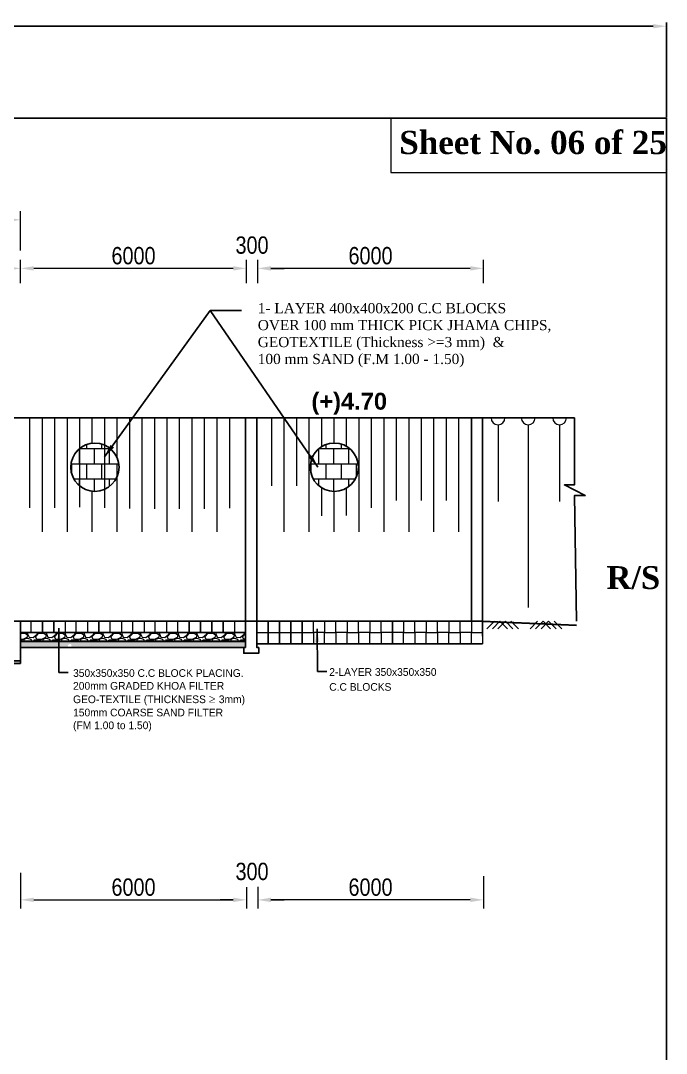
# Model space of a CAD drawing. Extents: x -358915 to 1258323, y -1667244 to -305611.
# Drawn here: x 316134 to 333297, y -1460816 to -1433391 of the extents above; entities that cross this region are included whole.
import ezdxf

# ---------------------------------------------------------------- set-up
doc = ezdxf.new("R2010")
doc.units = 0
doc.header["$LTSCALE"] = 300
doc.header["$MEASUREMENT"] = 0
doc.layers.get('0').update_dxf_attribs({"linetype": 'CONTINUOUS'})
doc.layers.get('DEFPOINTS').update_dxf_attribs({"linetype": 'CONTINUOUS'})
for name, color, linetype in [('BLOCK', 6, 'CONTINUOUS'), ('LINE', 7, 'CONTINUOUS'), ('TEXT', 10, 'CONTINUOUS')]:
    doc.layers.add(name, color=color, linetype=linetype)
for name, color, linetype, lineweight in [('Dim', 7, 'CONTINUOUS', 9), ('Dimension', 8, 'CONTINUOUS', 18), ('HATCH', 252, 'CONTINUOUS', 5), ('line2', 3, 'CONTINUOUS', 30)]:
    doc.layers.add(name, color=color, linetype=linetype, lineweight=lineweight)
doc.styles.add('1-2', font='arial.ttf')
doc.styles.add('Arial', font='arial.ttf')
doc.styles.add('DIM', font='isocp3.shx')
doc.styles.add('dimText', font='ARIALN.TTF')
doc.styles.add('text', font='ARIALN.TTF', dxfattribs={"height": 1.6})
doc.dimstyles.new('3', dxfattribs={"dimtxt": 225, "dimasz": 350, "dimexe": 100, "dimexo": 25, "dimgap": 9, "dimtad": 0, "dimdec": 0, "dimzin": 0, "dimdsep": 46, "dimtxsty": 'Standard', "dimcen": 0, "dimclrd": 5, "dimclre": 6, "dimclrt": 256, "dimadec": 0, "dimazin": 0, "dimtfac": 1, "dimtdec": 0, "dimtofl": 0, "dimtmove": 2, "dimatfit": 3, "dimfxl": 1, "dimtolj": 1, "dimtzin": 0, "dimarcsym": 0})
doc.dimstyles.new('dim_150', dxfattribs={"dimtxt": 300, "dimasz": 300, "dimexe": 300, "dimexo": 100, "dimgap": 100, "dimtad": 1, "dimdec": 0, "dimzin": 0, "dimdsep": 46, "dimtxsty": 'DIM', "dimcen": 150, "dimclrd": 5, "dimclre": 5, "dimclrt": 7, "dimadec": 0, "dimazin": 0, "dimtfac": 1, "dimtdec": 0, "dimtmove": 0, "dimatfit": 3, "dimfxl": 20, "dimtolj": 1, "dimtzin": 0, "dimarcsym": 0})
doc.dimstyles.new('dim_230', dxfattribs={"dimtxt": 460, "dimasz": 460, "dimexe": 230, "dimexo": 100, "dimgap": 100, "dimtad": 1, "dimdec": 0, "dimzin": 0, "dimdsep": 46, "dimtxsty": 'dimText', "dimcen": 0.09, "dimclrd": 256, "dimclre": 256, "dimclrt": 7, "dimadec": 0, "dimazin": 0, "dimtfac": 1, "dimtdec": 0, "dimtofl": 0, "dimtmove": 0, "dimatfit": 3, "dimfxl": 1, "dimtolj": 1, "dimtzin": 0, "dimlwd": -1, "dimlwe": -1, "dimarcsym": 0})

# ---------------------------------------------------------------- blocks, each defined once
blk = doc.blocks.new('*D254')
at = {"layer": 'DEFPOINTS', "color": 0, "ltscale": 500, "transparency": 16777216}
for p in [(316133.7750137541, -1439969.780967613), (314133.7960401704, -1440460.676120378), (316133.7750137541, -1440460.676120378)]:
    blk.add_point(p, dxfattribs=at)
at = {"layer": 'Dim', "ltscale": 500, "transparency": 16777216}
for p, q in [((314133.7960401704, -1440360.676120378), (314133.7960401704, -1439739.780967613)), ((316133.7750137541, -1440360.676120378), (316133.7750137541, -1439739.780967613)), ((314483.7960401704, -1439969.780967613), (315783.7750137541, -1439969.780967613))]:
    blk.add_line(p, q, dxfattribs=at)
for points in [[(314483.7960401704, -1439911.44763428), (314483.7960401704, -1440028.114300946), (314133.7960401704, -1439969.780967613)], [(315783.7750137541, -1439911.44763428), (315783.7750137541, -1440028.114300946), (316133.7750137541, -1439969.780967613)]]:
    blk.add_solid(points, dxfattribs=at)
at = {"layer": 'Dim', "color": 7, "ltscale": 500, "transparency": 16777216, "insert": (315023.6931875558, -1439354.917393261), "char_height": 460, "attachment_point": 5, "style": 'dimText'}
blk.add_mtext('\\A1;1800', dxfattribs=at)
blk = doc.blocks.new('*D255')
at = {"layer": 'DEFPOINTS', "color": 0, "ltscale": 500, "transparency": 16777216}
for p in [(316133.7750137541, -1439969.780967613), (316133.7750137541, -1440460.676120378), (322134.0696720663, -1440460.676120378)]:
    blk.add_point(p, dxfattribs=at)
at = {"layer": 'Dim', "ltscale": 500, "transparency": 16777216}
for p, q in [((316133.7750137541, -1440360.676120378), (316133.7750137541, -1439739.780967613)), ((322134.0696720663, -1440360.676120378), (322134.0696720663, -1439739.780967613)), ((321784.0696720663, -1439969.780967613), (316483.7750137541, -1439969.780967613))]:
    blk.add_line(p, q, dxfattribs=at)
for points in [[(316483.7750137541, -1439911.44763428), (316483.7750137541, -1440028.114300946), (316133.7750137541, -1439969.780967613)], [(321784.0696720663, -1439911.44763428), (321784.0696720663, -1440028.114300946), (322134.0696720663, -1439969.780967613)]]:
    blk.add_solid(points, dxfattribs=at)
at = {"layer": 'Dim', "color": 7, "ltscale": 500, "transparency": 16777216, "insert": (319133.9223429102, -1439634.917393261), "char_height": 460, "attachment_point": 5, "style": 'dimText'}
blk.add_mtext('\\A1;6000', dxfattribs=at)
blk = doc.blocks.new('*D256')
at = {"layer": 'DEFPOINTS', "color": 0, "ltscale": 500, "transparency": 16777216}
for p in [(322434.0696720663, -1439969.780967613), (322134.0696720663, -1440460.676120378), (322434.0696720663, -1440460.676120378)]:
    blk.add_point(p, dxfattribs=at)
at = {"layer": 'Dim', "ltscale": 500, "transparency": 16777216}
for p, q in [((322134.0696720663, -1440360.676120378), (322134.0696720663, -1439739.780967613)), ((322434.0696720663, -1440360.676120378), (322434.0696720663, -1439739.780967613)), ((321784.0696720663, -1439969.780967613), (321434.0696720663, -1439969.780967613)), ((322784.0696720663, -1439969.780967613), (323134.0696720663, -1439969.780967613))]:
    blk.add_line(p, q, dxfattribs=at)
for points in [[(321784.0696720663, -1439911.44763428), (321784.0696720663, -1440028.114300946), (322134.0696720663, -1439969.780967613)], [(322784.0696720663, -1439911.44763428), (322784.0696720663, -1440028.114300946), (322434.0696720663, -1439969.780967613)]]:
    blk.add_solid(points, dxfattribs=at)
at = {"layer": 'Dim', "color": 7, "ltscale": 500, "transparency": 16777216, "insert": (322284.0696720663, -1439354.917393261), "char_height": 460, "attachment_point": 5, "style": 'dimText'}
blk.add_mtext('\\A1;300', dxfattribs=at)
blk = doc.blocks.new('*D257')
at = {"layer": 'DEFPOINTS', "color": 0, "ltscale": 500, "transparency": 16777216}
for p in [(322434.0696720663, -1439969.780967613), (322434.0696720663, -1440460.676120378), (328434.0696720663, -1440460.676120378)]:
    blk.add_point(p, dxfattribs=at)
at = {"layer": 'Dim', "ltscale": 500, "transparency": 16777216}
for p, q in [((322434.0696720663, -1440360.676120378), (322434.0696720663, -1439739.780967613)), ((328434.0696720663, -1440360.676120378), (328434.0696720663, -1439739.780967613)), ((328084.0696720663, -1439969.780967613), (322784.0696720663, -1439969.780967613))]:
    blk.add_line(p, q, dxfattribs=at)
for points in [[(322784.0696720663, -1439911.44763428), (322784.0696720663, -1440028.114300946), (322434.0696720663, -1439969.780967613)], [(328084.0696720663, -1439911.44763428), (328084.0696720663, -1440028.114300946), (328434.0696720663, -1439969.780967613)]]:
    blk.add_solid(points, dxfattribs=at)
at = {"layer": 'Dim', "color": 7, "ltscale": 500, "transparency": 16777216, "insert": (325434.0696720663, -1439634.917393261), "char_height": 460, "attachment_point": 5, "style": 'dimText'}
blk.add_mtext('\\A1;6000', dxfattribs=at)
blk = doc.blocks.new('*D259')
at = {"layer": 'DEFPOINTS', "color": 0, "ltscale": 500, "transparency": 16777216}
for p in [(322133.9178345073, -1456305.832533252), (322433.9178345073, -1456297.714262504), (322133.9178345073, -1456739.589516514)]:
    blk.add_point(p, dxfattribs=at)
at = {"layer": 'Dim', "ltscale": 500, "transparency": 16777216}
for p, q in [((322133.9178345073, -1456405.832533252), (322133.9178345073, -1456969.589516514)), ((322433.9178345073, -1456397.714262504), (322433.9178345073, -1456969.589516514)), ((321783.9178345073, -1456739.589516514), (321433.9178345073, -1456739.589516514)), ((322783.9178345073, -1456739.589516514), (323133.9178345073, -1456739.589516514))]:
    blk.add_line(p, q, dxfattribs=at)
for points in [[(321783.9178345073, -1456681.256183181), (321783.9178345073, -1456797.922849847), (322133.9178345073, -1456739.589516514)], [(322783.9178345073, -1456681.256183181), (322783.9178345073, -1456797.922849847), (322433.9178345073, -1456739.589516514)]]:
    blk.add_solid(points, dxfattribs=at)
at = {"layer": 'Dim', "color": 7, "ltscale": 500, "transparency": 16777216, "insert": (322283.9178345073, -1455987.751153469), "char_height": 460, "attachment_point": 5, "style": 'dimText'}
blk.add_mtext('\\A1;300', dxfattribs=at)
blk = doc.blocks.new('*D260')
at = {"layer": 'DEFPOINTS', "color": 0, "ltscale": 500, "transparency": 16777216}
for p in [(316133.6231761952, -1455923.798978735), (322133.9178345073, -1456343.405583379), (322133.9178345073, -1456739.140733329)]:
    blk.add_point(p, dxfattribs=at)
at = {"layer": 'Dim', "ltscale": 500, "transparency": 16777216}
for p, q in [((316133.6231761952, -1456023.798978735), (316133.6231761952, -1456969.140733329)), ((322133.9178345073, -1456443.405583379), (322133.9178345073, -1456969.140733329)), ((316483.6231761952, -1456739.140733329), (321783.9178345073, -1456739.140733329))]:
    blk.add_line(p, q, dxfattribs=at)
for points in [[(316483.6231761952, -1456680.807399996), (316483.6231761952, -1456797.474066663), (316133.6231761952, -1456739.140733329)], [(321783.9178345073, -1456680.807399996), (321783.9178345073, -1456797.474066663), (322133.9178345073, -1456739.140733329)]]:
    blk.add_solid(points, dxfattribs=at)
at = {"layer": 'Dim', "color": 7, "ltscale": 500, "transparency": 16777216, "insert": (319133.7705053512, -1456404.277158977), "char_height": 460, "attachment_point": 5, "style": 'dimText'}
blk.add_mtext('\\A1;6000', dxfattribs=at)
blk = doc.blocks.new('*D261')
at = {"layer": 'DEFPOINTS', "color": 0, "ltscale": 500, "transparency": 16777216}
for p in [(328434.075467492, -1456010.847468576), (322433.9178345073, -1456343.854366564), (322433.9178345073, -1456739.589516514)]:
    blk.add_point(p, dxfattribs=at)
at = {"layer": 'Dim', "ltscale": 500, "transparency": 16777216}
for p, q in [((328434.075467492, -1456110.847468576), (328434.075467492, -1456969.589516514)), ((322433.9178345073, -1456443.854366564), (322433.9178345073, -1456969.589516514)), ((328084.075467492, -1456739.589516514), (322783.9178345073, -1456739.589516514))]:
    blk.add_line(p, q, dxfattribs=at)
for points in [[(322783.9178345073, -1456681.256183181), (322783.9178345073, -1456797.922849847), (322433.9178345073, -1456739.589516514)], [(328084.075467492, -1456681.256183181), (328084.075467492, -1456797.922849847), (328434.075467492, -1456739.589516514)]]:
    blk.add_solid(points, dxfattribs=at)
at = {"layer": 'Dim', "color": 7, "ltscale": 500, "transparency": 16777216, "insert": (325433.9966509996, -1456404.725942162), "char_height": 460, "attachment_point": 5, "style": 'dimText'}
blk.add_mtext('\\A1;6000', dxfattribs=at)
blk = doc.blocks.new('*D273')
at = {"layer": 'DEFPOINTS', "color": 0, "ltscale": 500, "transparency": 16777216}
for p in [(316133.7750137541, -1438681.078800275), (273743.7685531024, -1439594.443927631), (316133.7750137541, -1439594.443927631)]:
    blk.add_point(p, dxfattribs=at)
at = {"layer": 'Dim', "ltscale": 500, "transparency": 16777216}
for p, q in [((273743.7685531024, -1439494.443927631), (273743.7685531024, -1438451.078800275)), ((316133.7750137541, -1439494.443927631), (316133.7750137541, -1438451.078800275)), ((274093.7685531024, -1438681.078800275), (315783.7750137541, -1438681.078800275))]:
    blk.add_line(p, q, dxfattribs=at)
for points in [[(274093.7685531024, -1438622.745466942), (274093.7685531024, -1438739.412133609), (273743.7685531024, -1438681.078800275)], [(315783.7750137541, -1438622.745466942), (315783.7750137541, -1438739.412133609), (316133.7750137541, -1438681.078800275)]]:
    blk.add_solid(points, dxfattribs=at)
at = {"layer": 'Dim', "color": 7, "ltscale": 500, "transparency": 16777216, "insert": (294067.1205593147, -1438250.873462711), "char_height": 460, "attachment_point": 5, "style": 'dimText'}
blk.add_mtext('\\A1;{\\fArial|b1|i0|c0|p34;41090}', dxfattribs=at)
blk = doc.blocks.new('*D1497')
at = {"layer": 'DEFPOINTS', "color": 0, "ltscale": 0.5, "transparency": 16777216}
for p in [(333296.8057632867, -1433538.912711226), (258182.0201712867, -1435984.397503378), (333296.8057632867, -1435984.397503378)]:
    blk.add_point(p, dxfattribs=at)
at = {"layer": 'LINE', "color": 6, "lineweight": -2, "ltscale": 0.5, "transparency": 16777216}
for p, q in [((258182.0201712867, -1435959.397503378), (258182.0201712867, -1433438.912711226)), ((333296.8057632867, -1435959.397503378), (333296.8057632867, -1433438.912711226))]:
    blk.add_line(p, q, dxfattribs=at)
at = {"layer": 'LINE', "color": 5, "lineweight": -2, "ltscale": 0.5, "transparency": 16777216}
for p, q in [((258532.0201712867, -1433538.912711226), (295280.4129672867, -1433538.912711226)), ((332946.8057632867, -1433538.912711226), (296198.4129672867, -1433538.912711226))]:
    blk.add_line(p, q, dxfattribs=at)
at = {"layer": 'LINE', "color": 5, "ltscale": 0.5, "transparency": 16777216}
for points in [[(258532.0201712867, -1433480.579377893), (258532.0201712867, -1433597.246044559), (258182.0201712867, -1433538.912711226)], [(332946.8057632867, -1433480.579377893), (332946.8057632867, -1433597.246044559), (333296.8057632867, -1433538.912711226)]]:
    blk.add_solid(points, dxfattribs=at)
at = {"layer": 'LINE', "ltscale": 0.5, "transparency": 16777216, "insert": (295739.4129672867, -1433538.912711226), "char_height": 225, "attachment_point": 5}
blk.add_mtext('\\A1;75115', dxfattribs=at)

msp = doc.modelspace()

# ---------------------------------------------------------------- hatches: boundary and pattern name
at = {"layer": 'Dim'}
h = msp.add_hatch(dxfattribs=at)
h.set_pattern_fill('AR-B88', color=8, scale=50)
h.set_pattern_definition([(0, (162694.9278740403, -1467957.066607821), (0, 400), []), (90, (162694.9278740403, -1467957.066607821), (-200, 400), [400, -400])])
h.paths.add_polyline_path([(318749.0804822207, -1445250.060809338, 1), (317466.9511448364, -1445250.060809338, 1)])
h = msp.add_hatch(dxfattribs=at)
h.set_pattern_fill('AR-B88', color=8, scale=50)
h.set_pattern_definition([(0, (169057.836097463, -1467957.066607821), (0, 400), []), (90, (169057.836097463, -1467957.066607821), (-200, 400), [400, -400])])
h.paths.add_polyline_path([(325111.988705643, -1445250.060809338, 1), (323829.8593682591, -1445250.060809338, 1)])
h = msp.add_hatch(dxfattribs=at)
h.set_pattern_fill('AR-CONC', color=8, scale=20)
h.set_pattern_definition([(49.99999999999999, (-54666.7819769471, -1593038.454222405), (143.4520365201507, -12.55042699651902), [15, -165]), (355, (-54666.7819769471, -1593038.454222405), (-27.7502667226, 150.4384267400024), [12, -132]), (100.45144446, (-54654.82764074719, -1593039.500091205), (115.7017693454224, 137.8879981937259), [12.74803839999998, -140.2284223999997]), (46.18420000000002, (-54666.7819769471, -1592998.454222405), (213.4482661343145, -33.10385615861531), [22.49999999999994, -247.4999999999995]), (96.63563548999994, (-54648.99462794745, -1593001.212883805), (186.9323891348457, 194.8237201549101), [19.1220684, -210.3427519999999]), (351.1841639899999, (-54666.7819769471, -1592998.454222405), (186.9323890109546, 194.823720053998), [18, -198.0000002]), (21, (-54646.7819769471, -1593008.454222405), (119.3814104236923, -80.52377813306776), [15, -165]), (326.0000000000001, (-54646.7819769471, -1593008.454222405), (48.66306638431634, 145.0300090093706), [12, -132]), (71.45144474, (-54636.83352614706, -1593015.164537205), (168.0444753459942, 64.50623056127077), [12.748038, -140.2284224]), (37.50000000000001, (-54666.7819769471, -1593038.454222405), (2.431971063458134, 66.5787707662623), [0, -130.4, 0, -134, 0, -132.5]), (7.499999999999999, (-54666.7819769471, -1593038.454222405), (52.61390748842972, 78.88234237647205), [0, -76.39999999999999, 0, -127.4, 0, -50.5]), (327.5, (-54711.38197694719, -1593038.454222405), (106.7644872344818, -4.510974346875951), [0, -50, 0, -156, 0, -207]), (317.5, (-54731.38197694719, -1593038.454222405), (116.6372338684772, 20.02099646646354), [0, -65, 0, -103.6, 0, -147])])
h.paths.add_polyline_path([(316134.2695143763, -1450391.268950085), (315644.0865235473, -1450391.046498334), (315644.0860155649, -1450466.046500704), (316134.3137962366, -1450466.268950138)])
h.paths.add_polyline_path([(274234.049089605, -1450451.459289255), (273744.043893137, -1450451.459267621), (273744.0492118453, -1450526.459267621), (274234.0491416152, -1450526.459267621)])
h.paths.add_polyline_path([(297263.6321016829, -1449190.688400441), (291063.7685531047, -1449190.688400442), (289413.7685531047, -1449190.534894345), (288566.1988779376, -1449190.534894345), (286682.778833257, -1449818.271356977), (285865.4362847176, -1450090.688400444), (275244.0489497148, -1450090.688400444), (274844.0489497148, -1450451.459267621), (274354.0489497148, -1450451.459267621), (274354.0489497148, -1450526.459267621), (274872.8749225545, -1450526.459267621), (275272.8749225545, -1450165.688400444), (285877.6058177929, -1450165.688400444), (286714.0572152198, -1449886.90245311), (288577.8054578048, -1449265.534894345), (289413.7685531047, -1449265.534894345), (291063.761575555, -1449265.688400117), (297232.5660845051, -1449265.688400441), (297382.5660889861, -1449415.688404923), (298413.8028412438, -1449415.688256152), (299250.4650848522, -1449415.688256152), (301152.9236685154, -1450050.06510869), (301511.9643682898, -1450165.688400444), (306886.2761343368, -1450165.688400444), (314652.6271061511, -1450165.883108725), (315012.6293720738, -1450466.05775179), (315524.0777398474, -1450466.015794695), (315524.0948132449, -1450391.015795467), (315039.992563175, -1450391.059144425), (314679.7816663464, -1450090.883811965), (306886.2763535599, -1450090.688400444), (301511.9643682898, -1450090.688400444), (301144.9922329267, -1449968.36436024), (299261.9630430262, -1449340.688256152), (298413.8028304242, -1449340.688256152), (297413.6321016825, -1449340.688400441)])
at = {"layer": 'Dim', "ltscale": 500}
h = msp.add_hatch(dxfattribs=at)
h.set_pattern_fill('GRAVEL', color=8, scale=500)
h.set_pattern_definition([(228.012787504, (242177.0324243871, -1501384.079754632), (-4000.000000000031, -4500.000000000002), [67.268, -6659.54402353685]), (184.969740728, (242132.0324243871, -1501434.079754632), (5999.999999999987, 500.0000000000176), [115.434, -11427.962380615]), (132.510447078, (242017.0324243871, -1501444.079754632), (5000.000000000058, -5499.999999999933), [81.39399999999992, -8058.016298049844]), (267.273689006, (241822.0324243871, -1501569.079754632), (500.0000000000121, 10000.00000000001), [105.1189999999987, -10406.77902081433]), (292.833654178, (241817.0324243871, -1501674.079754632), (-2499.999999999994, 6000.000000000015), [103.0774999999987, -10204.68656404398]), (357.273689006, (241857.0324243871, -1501769.079754632), (-10000.00000000001, 500.0000000000128), [105.1189999999987, -10406.77902081433]), (37.6942404667, (241962.0324243871, -1501774.079754632), (-6499.999999999999, -4999.999999999986), [139.0145, -13762.424274458]), (72.2553283749, (242072.0324243871, -1501689.079754632), (3500.000000000014, 11000), [131.2439999999974, -12993.16074840653]), (121.429565615, (242112.0324243871, -1501564.079754632), (-4000.00000000001, 6499.999999999994), [105.4749999999999, -10442.03655486449]), (175.236358309, (242057.0324243871, -1501474.079754632), (5499.999999999992, -500.000000000019), [120.416, -5900.38128939615]), (222.397437798, (241937.0324243871, -1501464.079754632), (-5999.999999999981, -5499.999999999985), [155.724, -15416.68750239745]), (138.814074834, (242317.0324243871, -1501574.079754632), (-3500.000000000016, 3000), [53.15049999999934, -5261.922406367266]), (171.46923439, (242277.0324243871, -1501539.079754632), (6499.999999999999, -999.9999999999976), [101.1185, -10010.7557080785]), (225, (242177.0324243871, -1501524.079754632), (-5.551115123125783e-14, -499.9999999999665), [70.7105, -636.39628118655]), (203.198590514, (242142.0324243871, -1501464.079754632), (2499.999999999995, 999.9999999999877), [38.079, -3769.80755293195]), (291.801409486, (242107.0324243871, -1501479.079754632), (-499.999999999842, 1500.000000000051), [53.85149999999999, -2638.73090356725]), (30.9637565321, (242127.0324243871, -1501529.079754632), (1500.000000000026, 999.9999999999898), [87.46449999999992, -2828.011447422647]), (161.565051177, (242202.0324243871, -1501484.079754632), (1000.000000000006, -499.9999999999883), [63.24549999999935, -1517.893330084179]), (16.389540334, (241817.0324243871, -1501479.079754632), (4999.999999999983, 1500.000000000022), [88.6, -8771.4225733347]), (70.3461759419, (241902.0324243871, -1501454.079754632), (-2000.00000000061, -5500.000000001698), [74.3305, -7358.7038736595]), (293.198590514, (242202.0324243871, -1501384.079754632), (-999.9999999999852, 2499.999999999995), [76.1575, -3731.72905293195]), (343.610459666, (242232.0324243871, -1501454.079754632), (-4999.999999999983, 1500.000000000022), [88.59999999999869, -8771.422573334332]), (339.44395478, (241817.0324243871, -1501789.079754632), (-2500.000000000018, 1000.000000000012), [85.43999999999869, -4186.561872658666]), (294.775140569, (241897.0324243871, -1501819.079754632), (-2500.000000000003, 5500.000000000001), [71.589, -7087.321531637999]), (66.8014094864, (242207.0324243871, -1501884.079754632), (999.9999999999906, 2499.999999999985), [76.1575, -3731.72905293195]), (17.3540246363, (242237.0324243871, -1501814.079754632), (-6499.999999999988, -1999.999999999981), [83.8155, -8297.71180712]), (69.44395478040002, (241962.0324243871, -1501884.079754632), (-1000.000000000004, -2499.999999999977), [42.71999999999935, -4229.281872658667]), (101.309932474, (242177.0324243871, -1501884.079754632), (-499.9999999999819, 2000.000000000006), [25.495, -2524.0147567964]), (165.963756532, (242172.0324243871, -1501859.079754632), (1499.999999999979, -500.0000000000007), [103.0775, -1958.47531280885]), (186.009005957, (242072.0324243871, -1501834.079754632), (5000.000000000023, 499.9999999999916), [95.525, -9456.9615872714]), (303.690067526, (242127.0324243871, -1501574.079754632), (-499.9999999999936, 999.999999999993), [72.11099999999868, -1730.664637731979]), (353.157226587, (242167.0324243871, -1501634.079754632), (8500.000000000007, -1000.000000000026), [125.897, -12463.78131201415]), (60.9453959009, (242292.0324243871, -1501649.079754632), (-1999.999999999988, -3499.999999999989), [51.47799999999999, -5096.3370704935]), (90, (242317.0324243871, -1501604.079754632), (-499.9999999999999, 500), [30, -470]), (120.256437164, (242062.0324243871, -1501819.079754632), (2000.000000000005, -3500.000000000004), [69.46199999999999, -6876.759994724901]), (48.01278750420001, (242027.0324243871, -1501759.079754632), (4000, 4499.999999999987), [134.536, -6592.276023536849]), (0, (242117.0324243871, -1501659.079754632), (500, 500), [130, -370]), (325.3048464690001, (242247.0324243871, -1501659.079754632), (5000.000000000069, -3499.999999999913), [79.0569999999987, -7826.637150420916]), (254.054604099, (242312.0324243871, -1501704.079754632), (-500.0000000000189, -2000.000000000002), [72.801, -3567.25394464025]), (207.645975364, (242292.0324243871, -1501774.079754632), (-9499.999999999975, -5000.000000000024), [118.5325, -11734.7370911297]), (175.42607874, (242187.0324243871, -1501829.079754632), (-6499.999999999977, 500.0000000000007), [125.3995, -12414.53670398445])])
h.paths.add_polyline_path([(316133.7776780827, -1449640.950472297), (316134.0887258328, -1449875.095120835), (322113.6651229137, -1449875.095504056), (322113.6650276133, -1449640.585552246), (320364.4069777289, -1449640.585552246), (320064.4069777289, -1449640.585552246), (319764.4069777289, -1449640.585552246), (319464.4069777289, -1449640.585552246)])
h = msp.add_hatch(dxfattribs=at)
h.set_pattern_fill('AR-SAND', color=8, scale=60)
h.set_pattern_definition([(37.50000000000001, (-51613.39741599746, -1547153.097370472), (-3.779601486576489, 115.6094261407895), [0, -91.2, 0, -102, 0, -97.5]), (7.499999999999999, (-51613.39741599746, -1547153.097370472), (106.1866023160636, 169.3287639137844), [0, -49.2, 0, -82.2, 0, -31.5]), (327.5, (-51687.19741599774, -1547153.097370472), (186.8485117050897, 0.3395432122178965), [0, -30, 0, -108, 0, -141]), (317.5, (-51687.19741599774, -1547153.097370472), (180.3675962743376, 52.66053389605496), [0, -15, 0, -70.8, 0, -81])])
h.paths.add_polyline_path([(319792.851116288, -1449875.095120835), (318596.1307504526, -1449875.095120835), (318596.1307504526, -1449945.62080239), (318596.1307504526, -1450040.337812915), (319792.8678879556, -1450040.33470266)])
h.paths.add_polyline_path([(322113.6665387913, -1449875.095120835), (319792.851116288, -1449875.095120835), (319792.8678879556, -1450040.33470266), (321917.1511492841, -1450040.329181761), (321917.1511492841, -1450040.329051814), (322113.6670659301, -1450040.329051814)])
edge = h.paths.add_edge_path()
edge.add_line((316133.9613587214, -1449877.228169502), (316134.0577617576, -1450040.50619403))
edge.add_line((316134.0577617576, -1450040.50619403), (317418.5429753149, -1450040.340873403))
edge.add_arc((317439.0222225967, -1449994.727274216), 49.99999999999528, 90, 245.8212355963029, ccw=False)
edge.add_arc((317439.0222225967, -1449994.727274216), 49.99999999998545, -65.82093777908608, 90.00000000006668, ccw=False)
edge.add_line((317459.5017069727, -1450040.340766953), (318596.1307504526, -1450040.337812915))
edge.add_line((318596.1307504526, -1450040.337812915), (318596.1307504526, -1449945.62080239))
edge.add_line((318596.1307504526, -1449945.62080239), (318596.1307504526, -1449875.095120835))
edge.add_line((318596.1307504526, -1449875.095120835), (316133.9613587209, -1449877.228169502))
h.paths.add_polyline_path([(316134.3087858562, -1450040.344591649), (316134.3087972733, -1449990.756342235), (316134.1413501627, -1449877.313474035), (316133.6457952862, -1449877.31392055), (316133.6444801362, -1450040.344593572)])

# ---------------------------------------------------------------- linework, layer by layer
at = {"color": 7}
for points in [[(301633.6726134163, -1449340.688400444), (316133.6444799104, -1449340.521140014)], [(316133.6444800752, -1449340.52114398), (322113.6634974084, -1449340.490223366)], [(322413.6856813752, -1449340.488672055), (328413.4550700267, -1449340.457649319)], [(322113.6650276133, -1449640.585552246), (316133.6452151965, -1449640.584630709)]]:
    msp.add_lwpolyline(points, dxfattribs=at)
at = {"layer": 'BLOCK', "color": 7}
for centre in [(318108.0158135286, -1445250.060809338), (324470.9240369513, -1445250.060809338)]:
    msp.add_circle(centre, 641.064668692025, dxfattribs=at)
at = {"layer": 'Dim', "color": 8, "linetype": 'Continuous', "ltscale": 500}
for p, q in [((316134.3086994197, -1450059.247242639), (316134.3095271704, -1450059.247242639)), ((316134.310062008, -1450377.649020886), (316134.3087970233, -1450377.649683497))]:
    msp.add_line(p, q, dxfattribs=at)
at = {"layer": 'Dim', "color": 8, "ltscale": 500}
for points in [[(316371.5950646806, -1443940.437912353), (316371.5950646806, -1446330.552988685)], [(316703.2474204856, -1443940.437912353), (316703.094176624, -1446969.04373176)], [(317034.8997762906, -1443940.437912353), (317034.8997762906, -1446330.616576508)], [(317366.5521320957, -1443940.437912353), (317366.398888234, -1446969.04373176)], [(317698.2044879007, -1443940.437912353), (317698.2044879007, -1446306.724842751)], [(318029.8568437058, -1443940.437912353), (318029.8568437058, -1444613.778572527)], [(318361.5091995108, -1443940.437912353), (318361.5091995108, -1446330.003465444)], [(318693.1615553158, -1443940.437912353), (318693.1615553158, -1444988.205180578)], [(319024.8139111209, -1443940.437912353), (319024.8139111209, -1446349.273992221)], [(319356.4662669259, -1443940.437912353), (319356.3130230643, -1446969.04373176)], [(319688.118622731, -1443940.437912353), (319688.118622731, -1446357.993739594)], [(320019.770978536, -1443940.437912353), (320019.6177346744, -1446969.04373176)], [(320351.423334341, -1443940.437912353), (320351.423334341, -1446358.057327418)], [(320683.0756901461, -1443940.437912353), (320682.9224462844, -1446969.04373176)], [(321014.7280459511, -1443940.437912353), (321014.7280459511, -1446358.057327418)], [(321346.3804017561, -1443940.437912353), (321346.2271578945, -1446969.04373176)], [(321683.0756901461, -1443940.437912353), (321683.0574351377, -1446336.545546861)], [(322799.6769178016, -1443940.437912353), (322799.6662242287, -1445740.689293123)], [(323131.3292736067, -1443940.437912353), (323131.176029745, -1446969.04373176)], [(323462.9816294117, -1443940.437912353), (323462.9709358388, -1445740.752880946)], [(323794.6339852167, -1443940.437912353), (323794.4807413551, -1446969.04373176)], [(324126.2863410218, -1443940.437912353), (324126.2863410218, -1444709.515928695)], [(324457.9386968268, -1443940.437912353), (324457.9386968268, -1444609.127668997)], [(324789.5910526318, -1443940.437912353), (324789.5910526318, -1444693.809748609)], [(325121.2434084369, -1443940.437912353), (325121.0901645753, -1446969.04373176)], [(325452.8957642419, -1443940.437912353), (325452.8957642419, -1446331.423569179)], [(325784.548120047, -1443940.437912353), (325784.3948761853, -1446969.04373176)], [(326116.200475852, -1443940.437912353), (326116.200475852, -1446136.433528374)], [(326447.852831657, -1443940.437912353), (326447.6995877954, -1446969.04373176)], [(326779.5051874621, -1443940.437912353), (326779.5051874621, -1446136.497116197)], [(327111.1575432671, -1443940.437912353), (327111.0042994055, -1446969.04373176)], [(327442.8098990722, -1443940.437912353), (327442.8098990722, -1446136.56070402)], [(327774.4622548772, -1443940.437912353), (327774.3090110156, -1446969.04373176)], [(318693.1615553158, -1445511.916438098), (318693.0083114542, -1446969.04373176)], [(324126.2863410218, -1445790.605689981), (324126.1561240167, -1446539.843898865)], [(324789.5910526318, -1445806.311870067), (324789.4608356273, -1446536.701340776)], [(318029.8568437058, -1445886.343046149), (318029.7035998441, -1446969.04373176)], [(324457.9386968268, -1445890.993949679), (324457.7854529652, -1446969.04373176)]]:
    msp.add_lwpolyline(points, dxfattribs=at)
at = {"layer": 'Dim', "ltscale": 500}
for points in [[(316409.1116256616, -1449640.584638252), (316133.6445779293, -1449640.588471007), (316133.6445779293, -1449340.588471007), (316409.1116256616, -1449340.584638252)], [(316710.6081107329, -1449640.584634481), (316410.6081107329, -1449640.584634481), (316410.6081107329, -1449340.584634481), (316710.6081107329, -1449340.584634481)], [(317012.1045958032, -1449640.584630709), (316712.1045958032, -1449640.584630709), (316712.1045958032, -1449340.584630709), (317012.1045958032, -1449340.584630709)], [(317313.6010808744, -1449640.584626937), (317013.6010808744, -1449640.584626937), (317013.6010808744, -1449340.584626937), (317313.6010808744, -1449340.584626937)], [(317313.6010808744, -1449640.584626937), (317613.6010808744, -1449640.584626937), (317613.6010808744, -1449340.584626937), (317313.6010808744, -1449340.584626937)], [(317913.6010808744, -1449640.584626937), (317613.6010808744, -1449640.584626937), (317613.6010808744, -1449340.584626937), (317913.6010808744, -1449340.584626937)], [(317913.6010808744, -1449640.584626937), (318213.6010808744, -1449640.584626937), (318213.6010808744, -1449340.584626937), (317913.6010808744, -1449340.584626937)], [(318213.6010808744, -1449640.584626937), (318513.6010808744, -1449640.584626937), (318513.6010808744, -1449340.584626937), (318213.6010808744, -1449340.584626937)], [(318813.6010808744, -1449640.584626937), (318513.6010808744, -1449640.584626937), (318513.6010808744, -1449340.584626937), (318813.6010808744, -1449340.584626937)], [(318813.6010808744, -1449640.584626937), (319113.6010808744, -1449640.584626937), (319113.6010808744, -1449340.584626937), (318813.6010808744, -1449340.584626937)], [(319413.6010808744, -1449640.584626937), (319113.6010808744, -1449640.584626937), (319113.6010808744, -1449340.584626937), (319413.6010808744, -1449340.584626937)], [(319413.6010808744, -1449640.584626937), (319713.6010808744, -1449640.584626937), (319713.6010808744, -1449340.584626937), (319413.6010808744, -1449340.584626937)], [(320013.6010808744, -1449640.584626937), (319713.6010808744, -1449640.584626937), (319713.6010808744, -1449340.584626937), (320013.6010808744, -1449340.584626937)], [(320013.6010808744, -1449640.584626937), (320313.6010808744, -1449640.584626937), (320313.6010808744, -1449340.584626937), (320013.6010808744, -1449340.584626937)], [(320613.6010808744, -1449640.584626937), (320313.6010808744, -1449640.584626937), (320313.6010808744, -1449340.584626937), (320613.6010808744, -1449340.584626937)], [(320913.6010808744, -1449640.584626937), (320613.6010808744, -1449640.584626937), (320613.6010808744, -1449340.584626937), (320913.621819756, -1449340.585087705)], [(321213.621819756, -1449640.585087705), (320913.621819756, -1449640.585087705), (320913.621819756, -1449340.585087705), (321213.621819756, -1449340.585087705)], [(321513.621819756, -1449640.585087705), (321213.621819756, -1449640.585087705), (321213.621819756, -1449340.585087705), (321513.6425586375, -1449340.585548474)], [(321813.6425586375, -1449640.585548474), (321513.6425586375, -1449640.585548474), (321513.6425586375, -1449340.585548474), (321813.6425586375, -1449340.585548474)], [(322413.6857325817, -1449640.585099806), (322713.6857325817, -1449640.585099806), (322713.6857325817, -1449340.585099806), (322413.6857325817, -1449340.585099806)], [(322713.7064714632, -1449640.584639038), (323013.7064714632, -1449640.584639038), (323013.7064714632, -1449340.584639038), (322713.6857325817, -1449340.585099806)], [(323013.7064714632, -1449640.584639038), (323313.7064714632, -1449640.584639038), (323313.7064714632, -1449340.584639038), (323013.7064714632, -1449340.584639038)], [(323313.7272103452, -1449640.58417827), (323613.7272103452, -1449640.584178269), (323613.7272103452, -1449340.584178269), (323313.7064714632, -1449340.584639038)], [(323613.7272103452, -1449640.584178269), (323913.7272103452, -1449640.584178269), (323913.7272103452, -1449340.584178269), (323613.7272103452, -1449340.584178269)], [(324213.7272103452, -1449640.584178269), (323913.7272103452, -1449640.584178269), (323913.7272103452, -1449340.584178269), (324213.7272103452, -1449340.584178269)], [(324213.7272103452, -1449640.584178269), (324513.7272103452, -1449640.584178269), (324513.7272103452, -1449340.584178269), (324213.7272103452, -1449340.584178269)], [(324813.7272103452, -1449640.584178269), (324513.7272103452, -1449640.584178269), (324513.7272103452, -1449340.584178269), (324813.7272103452, -1449340.584178269)], [(324813.7272103452, -1449640.584178269), (325113.7272103452, -1449640.584178269), (325113.7272103452, -1449340.584178269), (324813.7272103452, -1449340.584178269)], [(325413.7272103452, -1449640.584178269), (325113.7272103452, -1449640.584178269), (325113.7272103452, -1449340.584178269), (325413.7272103452, -1449340.584178269)], [(325413.7272103452, -1449640.584178269), (325713.7272103452, -1449640.584178269), (325713.7272103452, -1449340.584178269), (325413.7272103452, -1449340.584178269)], [(326013.7272103452, -1449640.584178269), (325713.7272103452, -1449640.584178269), (325713.7272103452, -1449340.584178269), (326013.7272103452, -1449340.584178269)], [(326313.7272103452, -1449640.584178269), (326013.7272103452, -1449640.584178269), (326013.7272103452, -1449340.584178269), (326313.7272103452, -1449340.584178269)], [(326313.7272103452, -1449640.584178269), (326613.7272103452, -1449640.584178269), (326613.7272103452, -1449340.584178269), (326313.7272103452, -1449340.584178269)], [(326913.7272103452, -1449640.584178269), (326613.7272103452, -1449640.584178269), (326613.7272103452, -1449340.584178269), (326913.7272103452, -1449340.584178269)], [(326913.7272103452, -1449640.58417827), (327213.7272103452, -1449640.58417827), (327213.7272103452, -1449340.58417827), (326913.7272103452, -1449340.58417827)], [(327513.7272103452, -1449640.584178269), (327213.7272103452, -1449640.584178269), (327213.7272103452, -1449340.584178269), (327513.7272103452, -1449340.584178269)], [(327513.7272103452, -1449640.584178269), (327813.7272103452, -1449640.584178269), (327813.7272103452, -1449340.584178269), (327513.7272103452, -1449340.584178269)], [(328113.7272103452, -1449640.584178269), (327813.7272103452, -1449640.584178269), (327813.7272103452, -1449340.584178269), (328113.7272103452, -1449340.584178269)], [(328113.7272103452, -1449640.584178269), (328413.413251895, -1449640.584150917), (328413.4419560577, -1449340.566475922), (328113.7272103452, -1449340.584178269)], [(322413.6857325817, -1449640.585099806), (322713.6857325817, -1449640.585099806), (322713.6857325817, -1449940.585099806), (322413.6857325817, -1449940.585099806)], [(322713.7064714632, -1449640.585560575), (323013.7064714632, -1449640.585560575), (323013.7064714632, -1449940.585560575), (322713.6857325817, -1449940.585099806)], [(323013.7064714632, -1449640.585560575), (323313.7064714632, -1449640.585560575), (323313.7064714632, -1449940.585560575), (323013.7064714632, -1449940.585560575)], [(323313.7272103452, -1449640.586021343), (323613.7272103452, -1449640.586021343), (323613.7272103452, -1449940.586021343), (323313.7064714632, -1449940.585560575)], [(323613.7272103452, -1449640.586021343), (323913.7272103452, -1449640.586021343), (323913.7272103452, -1449940.586021343), (323613.7272103452, -1449940.586021343)], [(324213.7272103452, -1449640.586021343), (323913.7272103452, -1449640.586021343), (323913.7272103452, -1449940.586021343), (324213.7272103452, -1449940.586021343)], [(324213.7272103452, -1449640.586021343), (324513.7272103452, -1449640.586021343), (324513.7272103452, -1449940.586021343), (324213.7272103452, -1449940.586021343)], [(324813.7272103452, -1449640.586021343), (324513.7272103452, -1449640.586021343), (324513.7272103452, -1449940.586021343), (324813.7272103452, -1449940.586021343)], [(324813.7272103452, -1449640.586021343), (325113.7272103452, -1449640.586021343), (325113.7272103452, -1449940.586021343), (324813.7272103452, -1449940.586021343)], [(325413.7272103452, -1449640.586021343), (325113.7272103452, -1449640.586021343), (325113.7272103452, -1449940.586021343), (325413.7272103452, -1449940.586021343)], [(325413.7272103452, -1449640.586021343), (325713.7272103452, -1449640.586021343), (325713.7272103452, -1449940.586021343), (325413.7272103452, -1449940.586021343)], [(326013.7272103452, -1449640.586021343), (325713.7272103452, -1449640.586021343), (325713.7272103452, -1449940.586021343), (326013.7272103452, -1449940.586021343)], [(326313.7272103452, -1449640.586021343), (326013.7272103452, -1449640.586021343), (326013.7272103452, -1449940.586021343), (326313.7272103452, -1449940.586021343)], [(326313.7272103452, -1449640.586021343), (326613.7272103452, -1449640.586021343), (326613.7272103452, -1449940.586021343), (326313.7272103452, -1449940.586021343)], [(326913.7272103452, -1449640.586021343), (326613.7272103452, -1449640.586021343), (326613.7272103452, -1449940.586021343), (326913.7272103452, -1449940.586021343)], [(326913.7272103452, -1449640.586021343), (327213.7272103452, -1449640.586021343), (327213.7272103452, -1449940.586021343), (326913.7272103452, -1449940.586021343)], [(327513.7272103452, -1449640.586021343), (327213.7272103452, -1449640.586021343), (327213.7272103452, -1449940.586021343), (327513.7272103452, -1449940.586021343)], [(327513.7272103452, -1449640.586021343), (327813.7272103452, -1449640.586021343), (327813.7272103452, -1449940.586021343), (327513.7272103452, -1449940.586021343)], [(328113.7272103452, -1449640.586021343), (327813.7272103452, -1449640.586021343), (327813.7272103452, -1449940.586021343), (328113.7272103452, -1449940.586021343)], [(328113.7272103452, -1449640.586021343), (328413.413251895, -1449640.586048696), (328413.3845510907, -1449940.566724851), (328113.7272103452, -1449940.586021343)]]:
    msp.add_lwpolyline(points, close=True, dxfattribs=at)
for points in [[(316410.6081107329, -1449640.584634481), (316410.6081107329, -1449340.584634481)], [(316712.1045958032, -1449640.584630709), (316712.1045958032, -1449340.584630709)], [(316133.6444800212, -1449540.690481874), (316133.6444800212, -1449540.690481874)], [(316133.6444800212, -1449540.690481874), (316133.6444800212, -1449540.690481874)], [(316134.3087972733, -1450040.756342235), (316133.6445778753, -1449540.757812867)]]:
    msp.add_lwpolyline(points, dxfattribs=at)
at = {"layer": 'Dimension', "color": 5, "lineweight": 13, "ltscale": 2}
for p, q in [((328821.8181371042, -1444123.67622552), (328821.8181371042, -1446164.654767788)), ((329624.7931765835, -1444123.676225513), (329624.6326764813, -1448978.081572306)), ((330459.1874503116, -1444123.67622552), (330459.1874503116, -1446164.654767788))]:
    msp.add_line(p, q, dxfattribs=at)
for centre in [(328821.8181371042, -1443940.405357573), (329624.7946939231, -1443940.405357573), (330459.1874503116, -1443940.405357573)]:
    msp.add_arc(centre, 183.2708679460477, 180, 0, dxfattribs=at)
at = {"layer": 'HATCH', "color": 8, "lineweight": 15}
for points in [[(328724.5472110724, -1449340.521140014), (328524.812781997, -1449540.255569089)], [(328871.604928189, -1449340.521140014), (328671.8704991136, -1449540.255569089)], [(329018.6626453055, -1449340.521140014), (328818.9282162301, -1449540.255569089)], [(328871.604928189, -1449340.521140014), (329071.3393572643, -1449540.255569089)], [(329018.6626453055, -1449340.521140014), (329218.3970743809, -1449540.255569089)], [(329165.7203624221, -1449340.521140014), (329365.4547914974, -1449540.255569089)], [(329873.3787369397, -1449340.521140014), (329673.6443078644, -1449540.255569089)], [(330020.4364540563, -1449340.521140014), (329820.7020249809, -1449540.255569089)], [(330167.4941711728, -1449340.521140014), (329967.7597420975, -1449540.255569089)], [(330020.4364540563, -1449340.521140014), (330220.1708831317, -1449540.255569089)], [(330167.4941711728, -1449340.521140014), (330367.2286002482, -1449540.255569089)], [(330314.5518882894, -1449340.521140014), (330514.2863173648, -1449540.255569089)]]:
    msp.add_lwpolyline(points, dxfattribs=at)
at = {"layer": 'LINE', "ltscale": 500}
for p, q in [((314133.769660343, -1443940.689293133), (330854.675504135, -1443940.689293133)), ((322113.8062378387, -1443940.403729871), (322113.6680866601, -1450040.329051814)), ((322413.8073478607, -1443940.405357573), (322413.6952623362, -1450040.329051814)), ((328113.6913871448, -1443940.436283183), (328113.54966712, -1449340.459200026)), ((328413.9436605251, -1443940.437912249), (328413.3600564413, -1449737.376309389)), ((328413.9447395499, -1443940.437912255), (328413.3845511447, -1449740.397382991)), ((316133.6444799104, -1449340.521140014), (316134.3138650772, -1450466.115148091)), ((316134.3138650772, -1450466.115148091), (316133.6444803253, -1449340.530566708)), ((316134.3082502871, -1450040.344591847), (322113.6670659301, -1450040.329051814)), ((322113.6670659306, -1450040.329051814), (322063.6670659306, -1450040.329051814)), ((322413.692069408, -1449940.566724851), (328413.3845510907, -1449940.566724851))]:
    msp.add_line(p, q, dxfattribs=at)
at = {"layer": 'LINE', "ltscale": 0.5}
msp.add_line((322413.7109782178, -1449340.585099806), (322113.6877678988, -1449340.576661352), dxfattribs=at)
at = {"layer": 'LINE'}
msp.add_lwpolyline([(333296.8057632867, -1489101.281600578), (258182.0201712867, -1489101.281600578), (258182.0201712867, -1435984.397503378), (333296.8057632867, -1435984.397503378)], close=True, dxfattribs=at)
at = {"layer": 'LINE', "lineweight": 9}
msp.add_lwpolyline([(333296.8057632867, -1435984.397503378), (325977.5710553052, -1435984.397503378), (325977.5710553052, -1437420.138214922), (333296.8057632867, -1437420.138214922)], close=True, dxfattribs=at)
at = {"layer": 'LINE', "ltscale": 500}
for points in [[(330854.675504081, -1443940.405357573), (328413.9631153648, -1443940.405357573)], [(322063.6670659306, -1450040.329051814), (322063.6670659306, -1450190.329051814), (322463.6670659306, -1450190.329051814), (322463.6670659306, -1450040.329051814), (322413.6670659306, -1450040.329051814), (322413.6670659306, -1450040.329051814)], [(316134.254806316, -1450466.115145085), (315644.0777229103, -1450466.090196044)], [(316134.2141390475, -1450391.115142918), (315644.0947963074, -1450391.090196816)]]:
    msp.add_lwpolyline(points, dxfattribs=at)
at = {"layer": 'LINE', "color": 5}
msp.add_lwpolyline([(330912.5004588109, -1449340.521140014), (330854.675504135, -1446001.926917813), (331140.214146127, -1446001.926917813), (330586.0588774579, -1445721.514274578), (330854.675504135, -1445721.514274578), (330854.675504135, -1443940.405357573)], dxfattribs=at)
at = {"layer": 'LINE', "ltscale": 500, "const_width": 50}
msp.add_lwpolyline([(322113.6665387913, -1449875.095120835), (316134.0887258328, -1449875.095120835)], dxfattribs=at)
at = {"layer": 'line2', "color": 1}
msp.add_lwpolyline([(328413.4208799857, -1449340.521140014), (330912.5005564149, -1449440.688010094)], dxfattribs=at)

# ---------------------------------------------------------------- texts
at = {"layer": 'Dimension', "color": 1, "lineweight": 13, "ltscale": 2, "insert": (332418.3205509791, -1448185.46111392), "char_height": 607.5, "attachment_point": 5, "style": '1-2'}
msp.add_mtext('{\\fTimes New Roman|b1|i0|c0|p18;R/S}', dxfattribs=at)
at = {"layer": 'LINE'}
for s, p in [('2-LAYER 350x350x350 ', (324336.2777680657, -1450790.413118441)), ('C.C BLOCKS', (324336.2777680657, -1451186.626559847))]:
    msp.add_text(s, height=204, dxfattribs=at).set_placement(p)
at = {"layer": 'LINE', "color": 7, "lineweight": 9, "insert": (326198.1932552326, -1436318.120419732), "char_height": 616.3986574952588, "width": 22140.83946136376, "attachment_point": 1}
msp.add_mtext('{\\fTimes New Roman|b1|i0|c0|p18;Sheet No. 06 of 25}', dxfattribs=at)
at = {"layer": 'LINE', "attachment_point": 1}
for s, insert, char_height, width in [('\\pxql;{\\fTimes New Roman|b0|i0|c0|p18;1- LAYER 400x400x200 C.C BLOCKS \\POVER 100 mm THICK PICK JHAMA CHIPS, GEOTEXTILE (Thickness >=3 mm)  & \\P100 mm SAND (F.M 1.00 - 1.50)}', (322436.646712654, -1440890.681876052), 269.892, 8949.179079716327), ('350x350x350 C.C BLOCK PLACING.\\P200mm GRADED KHOA FILTER\\PGEO-TEXTILE (THICKNESS {\\fTimes New Roman|b0|i0|c0|p18;\\H1.083x;\\C0;≥ }3mm)\\P150mm COARSE SAND FILTER\\P(FM 1.00 to 1.50) ', (317527.1810876261, -1450614.244689597), 204, 13483.80380518106)]:
    msp.add_mtext(s, dxfattribs=dict(at, insert=insert, char_height=char_height, width=width))
at = {"layer": 'TEXT', "color": 2, "insert": (325872.5221920325, -1443272.286180132, 2.53658781979027e-09), "char_height": 450, "width": 2182.517053884221, "attachment_point": 3, "style": 'text'}
msp.add_mtext('{\\fArial|b1|i0|c0|p34;\\C6;(+)4.70}', dxfattribs=at)

# ---------------------------------------------------------------- dimensions: what is measured, and where the dimension line sits
at = {"layer": 'Dim', "ltscale": 500}
for base, p1, p2, text, picture, middle in [((316133.7750137541, -1438681.078800275), (273743.7685531024, -1439594.443927631), (316133.7750137541, -1439594.443927631), '{\\fArial|b1|i0|c0|p34;41090}', '*D273', (294067.1205593147, -1438250.873462711)), ((316133.7750137541, -1439969.780967613), (314133.7960401704, -1440460.676120378), (316133.7750137541, -1440460.676120378), '1800', '*D254', (315023.6931875558, -1439354.917393261))]:
    dim = msp.add_linear_dim(base=base, p1=p1, p2=p2, text=text, dimstyle='dim_230', override={"dimasz": 350, "dimsah": 1, "dimtmove": 2}, dxfattribs=at)
    dim.commit()
    dim.dimension.update_dxf_attribs({"geometry": picture, "text_midpoint": middle, "dimtype": 160})
for base, p1, p2, picture, middle in [((322434.0696720663, -1439969.780967613), (322134.0696720663, -1440460.676120378), (322434.0696720663, -1440460.676120378), '*D256', (322284.0696720663, -1439354.917393261)), ((322433.9178345073, -1456739.589516514), (328434.075467492, -1456010.847468576), (322433.9178345073, -1456343.854366564), '*D261', (325433.9966509996, -1456404.725942162))]:
    dim = msp.add_linear_dim(base=base, p1=p1, p2=p2, dimstyle='dim_230', override={"dimasz": 350, "dimsah": 1, "dimtmove": 2}, dxfattribs=at)
    dim.commit()
    dim.dimension.update_dxf_attribs({"geometry": picture, "text_midpoint": middle})
for base, p1, p2, picture, middle in [((316133.7750137541, -1439969.780967613), (322134.0696720663, -1440460.676120378), (316133.7750137541, -1440460.676120378), '*D255', (319133.9223429102, -1439634.917393261)), ((322434.0696720663, -1439969.780967613), (328434.0696720663, -1440460.676120378), (322434.0696720663, -1440460.676120378), '*D257', (325434.0696720663, -1439634.917393261)), ((322133.9178345073, -1456739.140733329), (316133.6231761952, -1455923.798978735), (322133.9178345073, -1456343.405583379), '*D260', (319133.7705053512, -1456404.277158977))]:
    dim = msp.add_linear_dim(base=base, p1=p1, p2=p2, angle=180, dimstyle='dim_230', override={"dimasz": 350, "dimsah": 1, "dimtmove": 2}, dxfattribs=at)
    dim.commit()
    dim.dimension.update_dxf_attribs({"geometry": picture, "text_midpoint": middle})
dim = msp.add_linear_dim(base=(322133.9178345073, -1456739.589516514), p1=(322433.9178345073, -1456297.714262504), p2=(322133.9178345073, -1456305.832533252), angle=180, dimstyle='dim_230', override={"dimasz": 350, "dimsah": 1, "dimtmove": 2}, dxfattribs=at)
dim.commit()
dim.dimension.update_dxf_attribs({"geometry": '*D259', "text_midpoint": (322283.9178345073, -1455987.751153469), "dimtype": 160})
at = {"layer": 'LINE', "color": 3, "ltscale": 0.5}
dim = msp.add_linear_dim(base=(333296.8057632867, -1433538.912711226), p1=(258182.0201712867, -1435984.397503378), p2=(333296.8057632867, -1435984.397503378), dimstyle='3', override={"dimfxl": 700}, dxfattribs=at)
dim.commit()
dim.dimension.update_dxf_attribs({"geometry": '*D1497', "text_midpoint": (295739.4129672867, -1433538.912711226)})

# ---------------------------------------------------------------- leaders
at = {"layer": 'Dim', "ltscale": 500}
for points in [[(318361.5091995108, -1444975.714548905), (321167.1382379727, -1441084.480857516), (322004.1522366167, -1441084.480857516)], [(324034.3344772197, -1445250.060809338), (321167.1382379727, -1441084.480857516), (322004.1522366167, -1441084.480857516)]]:
    msp.add_leader(points, dimstyle='dim_150', override={"dimtxt": 320, "dimasz": 350, "dimexe": 150, "dimtxsty": 'Arial', "dimtmove": 1}, dxfattribs=at)
at = {"layer": 'LINE'}
for points in [[(317152.6651526014, -1449528.231213957), (317152.2829053509, -1450699.17167413), (317401.0154980742, -1450699.17167413)], [(324012.6165530565, -1449540.781560165), (324027.4536899752, -1450675.50881769), (324276.1862826985, -1450675.50881769)]]:
    msp.add_leader(points, dimstyle='3', override={"dimgap": 9, "dimtad": 0, "dimfxl": 0.12}, dxfattribs=at)

doc.saveas('drawing.dxf')
